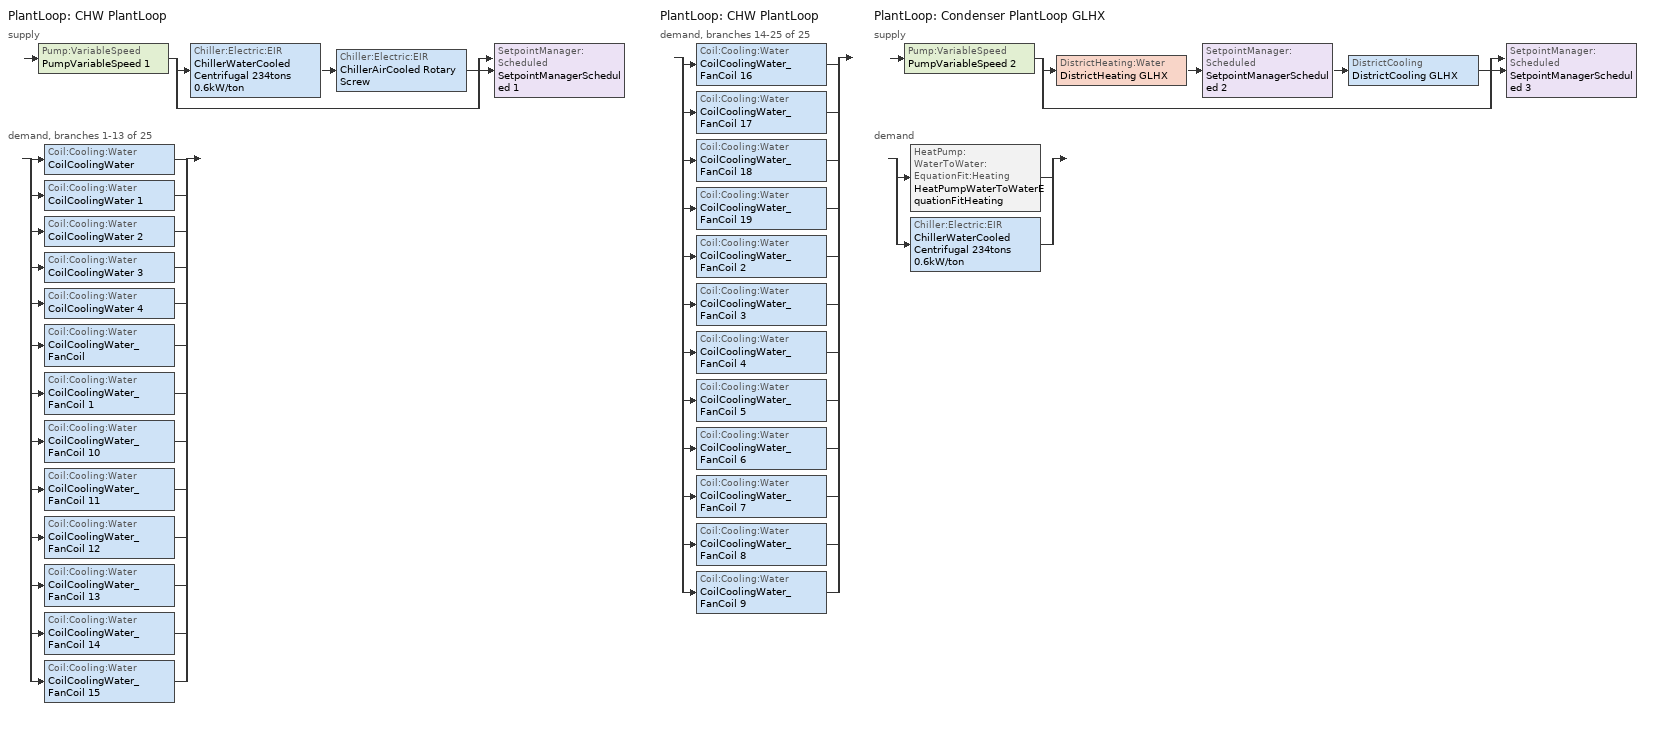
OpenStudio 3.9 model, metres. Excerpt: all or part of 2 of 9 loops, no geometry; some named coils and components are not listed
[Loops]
PlantLoop 'CHW PlantLoop'
 supply: Pump:VariableSpeed 'PumpVariableSpeed 1' > split
  | Chiller:Electric:EIR 'ChillerWaterCooled Centrifugal 234tons 0.6kW/ton' > Chiller:Electric:EIR 'ChillerAirCooled Rotary Screw'
  | bypass
  join > SetpointManager:Scheduled 'SetpointManagerScheduled 1'
 demand, branches 1-13 of 25: split
  | Coil:Cooling:Water 'CoilCoolingWater'
  | Coil:Cooling:Water 'CoilCoolingWater 1'
  | Coil:Cooling:Water 'CoilCoolingWater 2'
  | Coil:Cooling:Water 'CoilCoolingWater 3'
  | Coil:Cooling:Water 'CoilCoolingWater 4'
  | Coil:Cooling:Water 'CoilCoolingWater_FanCoil'
  | Coil:Cooling:Water 'CoilCoolingWater_FanCoil 1'
  | Coil:Cooling:Water 'CoilCoolingWater_FanCoil 10'
  | Coil:Cooling:Water 'CoilCoolingWater_FanCoil 11'
  | Coil:Cooling:Water 'CoilCoolingWater_FanCoil 12'
  | Coil:Cooling:Water 'CoilCoolingWater_FanCoil 13'
  | Coil:Cooling:Water 'CoilCoolingWater_FanCoil 14'
  | Coil:Cooling:Water 'CoilCoolingWater_FanCoil 15'
PlantLoop 'CHW PlantLoop'
 demand, branches 14-25 of 25: split
  | Coil:Cooling:Water 'CoilCoolingWater_FanCoil 16'
  | Coil:Cooling:Water 'CoilCoolingWater_FanCoil 17'
  | Coil:Cooling:Water 'CoilCoolingWater_FanCoil 18'
  | Coil:Cooling:Water 'CoilCoolingWater_FanCoil 19'
  | Coil:Cooling:Water 'CoilCoolingWater_FanCoil 2'
  | Coil:Cooling:Water 'CoilCoolingWater_FanCoil 3'
  | Coil:Cooling:Water 'CoilCoolingWater_FanCoil 4'
  | Coil:Cooling:Water 'CoilCoolingWater_FanCoil 5'
  | Coil:Cooling:Water 'CoilCoolingWater_FanCoil 6'
  | Coil:Cooling:Water 'CoilCoolingWater_FanCoil 7'
  | Coil:Cooling:Water 'CoilCoolingWater_FanCoil 8'
  | Coil:Cooling:Water 'CoilCoolingWater_FanCoil 9'
PlantLoop 'Condenser PlantLoop GLHX'
 supply: Pump:VariableSpeed 'PumpVariableSpeed 2' > split
  | DistrictHeating:Water 'DistrictHeating GLHX' > SetpointManager:Scheduled 'SetpointManagerScheduled 2' > DistrictCooling 'DistrictCooling GLHX'
  | bypass
  join > SetpointManager:Scheduled 'SetpointManagerScheduled 3'
 demand: split
  | HeatPump:WaterToWater:EquationFit:Heating 'HeatPumpWaterToWaterEquationFitHeating'
  | Chiller:Electric:EIR 'ChillerWaterCooled Centrifugal 234tons 0.6kW/ton'
[PlantLoop] Glycol Concentration=0; Plant Loop Volume {m3}=Autocalculate; Load Distribution Scheme=Optimal
Name | Maximum Loop Flow Rate {m3/s}
CHW PlantLoop
Condenser PlantLoop GLHX | 0.0712883
[Sizing:Plant] Sizing Option=NonCoincident; Zone Timesteps in Averaging Window=1; Coincident Sizing Factor Mode=None
Name | Loop Type | Design Loop Exit Temperature {C} | Loop Design Temperature Difference {deltaC}
CHW PlantLoop | Cooling | 7 | 6
Condenser PlantLoop GLHX | Condenser | 82 | 10
[SetpointManager:Scheduled] Control Variable=Temperature
Name | Schedule | Setpoint Node or NodeList
SetpointManagerScheduled 1 | Schedule Constant 2 | CHW PlantLoop Supply Outlet Node
SetpointManagerScheduled 2 | Schedule Constant 3 | DistrictHeating GLHX Outlet Water Node
SetpointManagerScheduled 3 | Schedule Constant 4 | Condenser PlantLoop GLHX Supply Outlet Node
[Coil:Cooling:Water] Availability Schedule=Always On Discrete
CoilCoolingWater_FanCoil; CoilCoolingWater_FanCoil 1; CoilCoolingWater_FanCoil 2; CoilCoolingWater_FanCoil 3; CoilCoolingWater_FanCoil 4; CoilCoolingWater_FanCoil 5; CoilCoolingWater_FanCoil 6; CoilCoolingWater_FanCoil 7; CoilCoolingWater_FanCoil 8; CoilCoolingWater_FanCoil 9; CoilCoolingWater_FanCoil 10; CoilCoolingWater_FanCoil 11; CoilCoolingWater_FanCoil 12; CoilCoolingWater_FanCoil 13; CoilCoolingWater_FanCoil 14; CoilCoolingWater_FanCoil 15; CoilCoolingWater_FanCoil 16; CoilCoolingWater_FanCoil 17; CoilCoolingWater_FanCoil 18; CoilCoolingWater_FanCoil 19
[Pump:VariableSpeed] Motor Efficiency=0.936; Pump Control Type=Intermittent; Skin Loss Radiative Fraction=0.5; Design Power Sizing Method=PowerPerFlowPerPressure; Design Electric Power per Unit Flow Rate {W/(m3/s)}=348701.1; Design Shaft Power per Unit Flow Rate per Unit Head {W-s/m3-Pa}=1.28205; Design Minimum Flow Rate Fraction=0
Name | Rated Pump Head {Pa} | Rated Flow Rate {m3/s}
PumpVariableSpeed 1 | 256346
PumpVariableSpeed 2 | 160216 | 0.0712883
[Chiller:Electric:EIR] Reference Chilled Water Flow Rate {m3/s}=Autosize; Minimum Part Load Ratio=0.25; Minimum Unloading Ratio=0.25; Chiller Flow Mode=LeavingSetpointModulated; Design Heat Recovery Water Flow Rate {m3/s}=Autosize; Basin Heater Setpoint Temperature {C}=10; Condenser Heat Recovery Relative Capacity Fraction=1; Condenser Flow Control=ConstantFlow; Condenser Minimum Flow Fraction=0.2; Thermosiphon Minimum Temperature Difference=0
Name | Reference Capacity {W} | Reference COP {W/W} | Cooling Capacity Function of Temperature Curve | Electric Input to Cooling Output Ratio Function of Temperature Curve | Electric Input to Cooling Output Ratio Function of Part Load Ratio Curve | Condenser Type
ChillerWaterCooled Centrifugal 234tons 0.6kW/ton | 824189 | 5.54426 | WaterCooled_Centrifugal_CAPFT_NECB2011 | WaterCooled_Centrifugal_EIRFT_NECB2011 | WaterCooled_Centrifugal_EIRFPLR_NECB2011 | WaterCooled
ChillerAirCooled Rotary Screw | 1.23628e+06 | 2.866 | AirCooled_Screw_CAPFT_NECB2011 | AirCooled_Screw_EIRFT_NECB2011 | AirCooled_Screw_EIRFPLR_NECB2011
[DistrictHeating:Water]
DistrictHeating GLHX: Nominal Capacity {W}=316266; Capacity Fraction Schedule=Always On Continuous
[DistrictCooling]
DistrictCooling GLHX: Nominal Capacity {W}=959487; Capacity Fraction Schedule=Always On Continuous
[Schedule:Constant]
Name | Value
Always On Discrete; Always On Continuous | 1
Schedule Constant 2 | 7
Schedule Constant 3 | 5
Schedule Constant 4 | 25
[Curve:Biquadratic] Minimum Value of x=5; Maximum Value of x=10; Minimum Value of y=24; Maximum Value of y=35
Name | Coefficient1 Constant | Coefficient2 x | Coefficient3 x**2 | Coefficient4 y | Coefficient5 y**2 | Coefficient6 x*y
WaterCooled_Centrifugal_CAPFT_NECB2011 | 0.707908 | -0.00200657 | -0.00259605 | 0.0300588 | -0.00105643 | 0.0020457
WaterCooled_Centrifugal_EIRFT_NECB2011 | 0.560523 | -0.0137816 | 6.56424e-05 | 0.0132194 | 0.000268596 | -0.000501131
AirCooled_Screw_CAPFT_NECB2011 | 0.98654 | 0.0495029 | -0.000298242 | -0.00368496 | -4.455e-05 | -0.000501
AirCooled_Screw_EIRFT_NECB2011 | 0.449672 | 0.0120074 | -0.000521964 | 1.944e-05 | 0.000420876 | -0.000602
[Curve:Quadratic] Minimum Value of x=0; Maximum Value of x=1
Name | Coefficient1 Constant | Coefficient2 x | Coefficient3 x**2
WaterCooled_Centrifugal_EIRFPLR_NECB2011 | 0.171493 | 0.588202 | 0.237373
AirCooled_Screw_EIRFPLR_NECB2011 | 0.0364872 | 0.734743 | 0.219947
